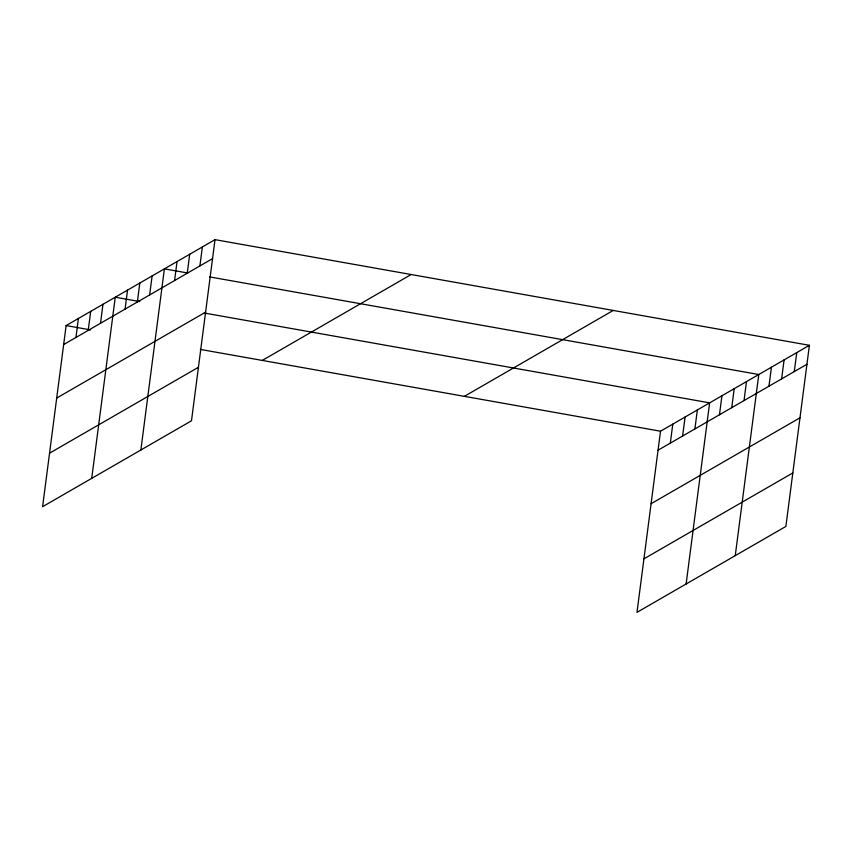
<?xml version="1.0" encoding="UTF-8"?>
<svg xmlns="http://www.w3.org/2000/svg" width="852" height="852" viewBox="0 0 852 852"><rect width="100%" height="100%" fill="white"/><g stroke="black" fill="none" stroke-linecap="round" stroke-linejoin="round"><path stroke-width="1.28" d="M215.013 239.657L66.126 325.56L42.6 506.695L191.487 420.792L215.013 239.657L809.4 345.305L785.874 526.44L636.987 612.343L660.513 431.208L809.4 345.305M75.945 337.456L78.405 318.467M88.225 330.374L90.695 311.385M100.515 323.281L102.975 304.292M91.728 478.345L115.254 297.21L139.781 301.565M125.074 309.106L127.544 290.117M137.364 302.023L139.824 283.034M149.643 294.93L152.114 275.942M140.868 449.994L164.393 268.859L187.621 272.991M174.585 280.542L177.046 261.553M187.238 273.247L189.708 254.258M199.89 265.941L202.361 246.952M670.332 443.115L672.792 424.126M682.612 436.022L685.083 417.033M694.891 428.939L697.362 409.95M686.116 584.003L709.641 402.858L204.299 313.035M719.461 414.764L721.932 395.775M731.74 407.671L734.211 388.693M744.03 400.589L746.49 381.6M735.255 555.653L758.781 374.518L209.56 276.889M768.962 386.201L771.433 367.212M781.625 378.895L784.085 359.906M794.277 371.6L796.748 352.611M63.655 344.549L212.553 258.635M56.711 398.054L205.598 312.151M49.554 453.179L198.441 367.276M262.278 360.417L411.165 274.514M464.361 396.34L613.248 310.437M658.042 450.197L806.929 364.294M651.098 503.702L799.985 417.799M643.931 558.837L792.829 472.935M66.126 325.56L90.642 329.916M200.326 349.416L660.513 431.208"/></g></svg>
